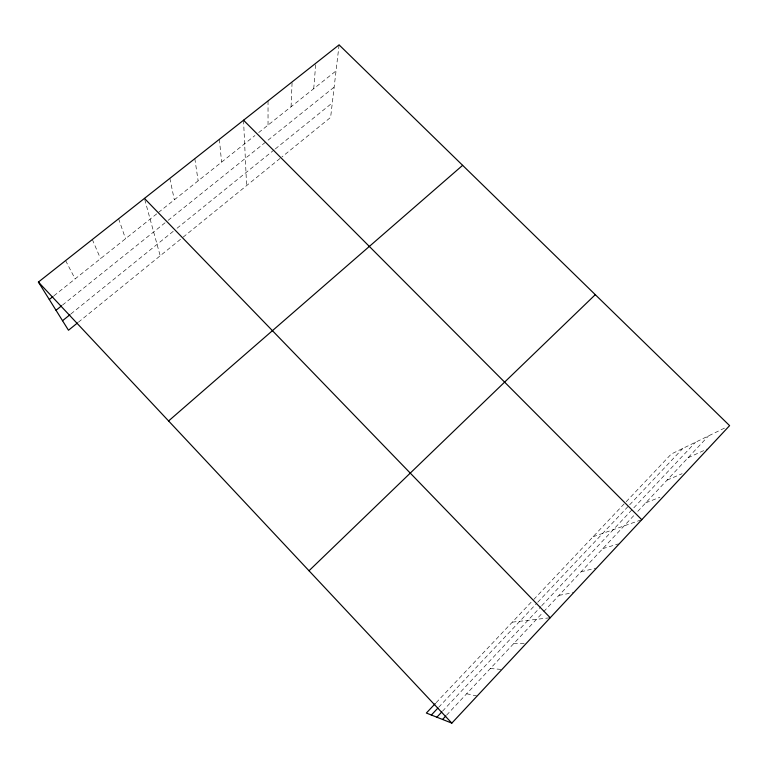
<?xml version="1.0" encoding="UTF-8"?>
<svg xmlns="http://www.w3.org/2000/svg" width="768" height="768" viewBox="0 0 768 768"><rect width="100%" height="100%" fill="white"/><g stroke="black" fill="none" stroke-linecap="round" stroke-linejoin="round"><path stroke-width="0.58" stroke-dasharray="3.84 2.88" d="M291.072 106.752L292.109 81.926M313.728 88.685L315.696 64.397M339.082 44.87L330.614 117.398L281.866 156.989M446.573 715.171L542.899 612.49M543.696 611.635L634.56 514.771M637.766 511.354L708.557 435.878M438.643 707.299L536.928 603.101M537.744 602.237L628.867 505.642M629.674 504.787L682.848 448.416M442.493 711.206L540.931 606.557M541.738 605.702L695.51 442.243M436.138 702.691L532.963 600.298M533.779 599.443L625.363 502.589M626.189 501.725L671.251 454.061L725.395 427.67M78.403 322.195L182.266 237.869M183.168 237.13L280.944 157.728M70.906 313.958L173.424 231.178M177.062 228.24L274.406 149.654M275.309 148.925L332.304 102.902M62.496 305.078L167.174 221.088M168.077 220.368L266.237 141.61M268.051 140.15L334.147 87.12M53.904 295.814L157.565 213.178M158.496 212.429L254.938 135.552M258.682 132.566L336.038 70.906M687.984 457.814L707.155 449.011M667.056 480.125L682.147 473.674M645.782 502.81L659.942 497.261M593.05 536.765L640.656 520.09M602.774 548.65L618.365 543.907M581.05 571.814L595.68 568.138M558.95 595.373L573.734 592.57M512.314 622.138L549.082 617.875M513.61 643.718L525.149 643.392M490.339 668.515L501.936 669.466M466.656 693.763L477.12 696.048M65.606 260.602L75.12 278.899M92.333 239.51L100.531 258.643M118.618 218.784L125.53 238.714M144.758 199.555L160.186 255.792M169.843 178.368L174.326 199.814M194.822 158.669L198.134 180.835M219.389 139.286L221.578 162.154M243.542 120.23L246.605 185.616M268.032 100.915L268.042 125.107"/><path stroke-width="1.15" d="M435.322 703.555L426.355 713.04L451.834 723.13L729.6 425.626L339.082 44.87L38.4 282.058L68.486 330.25L77.501 322.934M442.56 719.453L445.776 716.035M431.357 715.018L437.827 708.154M436.858 717.197L441.686 712.061M309.005 570.749L595.296 294.672M168.586 420.95L462.634 165.331M62.534 320.717L69.974 314.707M56.016 310.282L61.574 305.818M49.286 299.491L52.973 296.554M243.542 120.23L641.76 519.706M144.442 198.403L550.234 617.741M38.4 282.058L451.834 723.13"/></g></svg>
